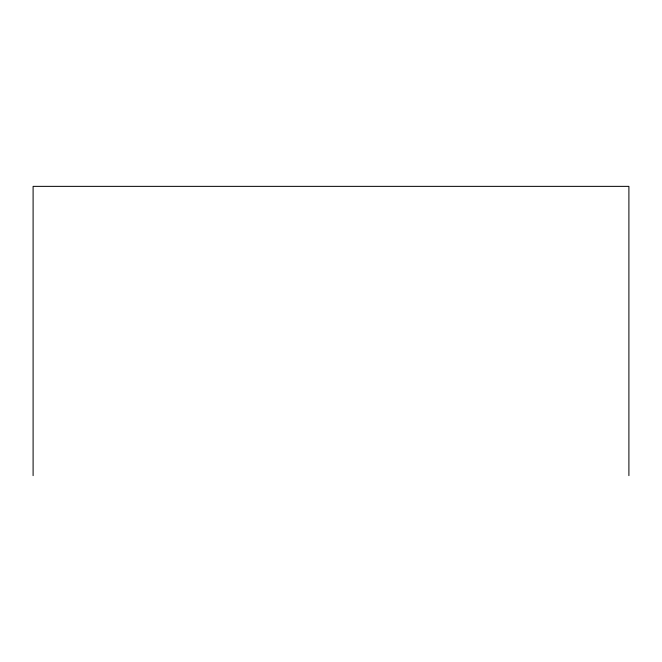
<?xml version="1.0" encoding="UTF-8"?>
<svg xmlns="http://www.w3.org/2000/svg" width="662" height="662" viewBox="0 0 662 662"><rect width="100%" height="100%" fill="white"/><g stroke="black" fill="none" stroke-linecap="round" stroke-linejoin="round"><path stroke-width="0.99" d="M628.9 475.639L628.9 186.361L33.1 186.361L33.1 475.639"/></g></svg>
